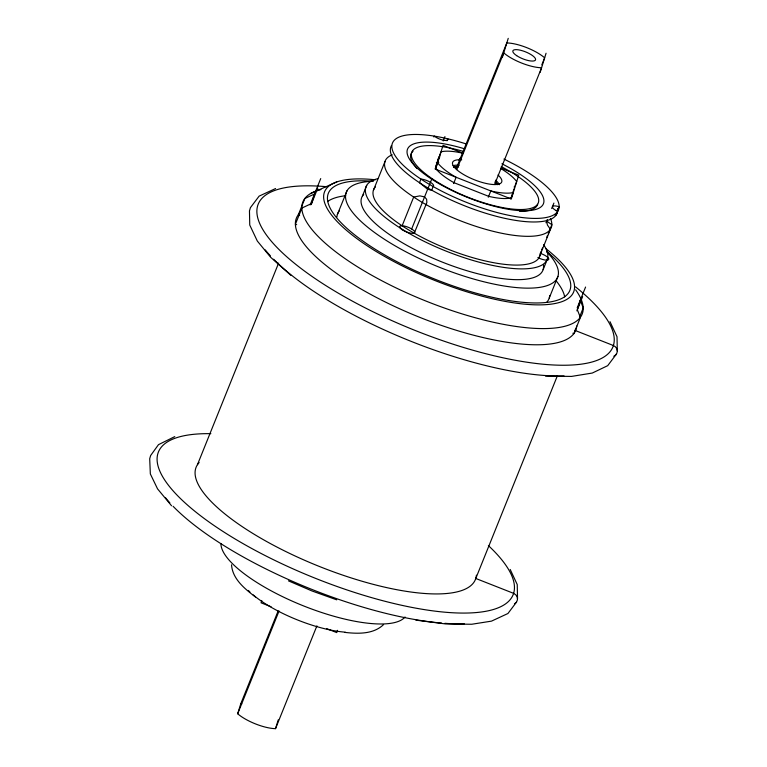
<?xml version="1.0" encoding="UTF-8"?>
<svg xmlns="http://www.w3.org/2000/svg" width="767" height="767" viewBox="0 0 767 767"><rect width="100%" height="100%" fill="white"/><g stroke="black" fill="none" stroke-linecap="round" stroke-linejoin="round"><path stroke-width="1.15" d="M546.555 221.318L547.446 225.067L550.418 229.352L538.856 258.067M261.787 600.542L261.077 602.814L271.096 606.755M316.896 625.882L275.526 728.65A26.442 8.101 21.9 0 1 237.684 713.761L240.752 703.838L278.105 611.05M436.097 165.547L441.025 151.799A44.754 13.71 21.9 0 1 462.626 153.179M438.849 157.187L435.464 168.136A44.793 13.72 21.9 0 0 453.824 182.604M275.526 728.65L278.258 719.829M502.318 57.458L508.233 38.35M337.461 630.321L336.761 632.602L326.742 628.662M540.15 72.347L546.066 53.239M512.414 193.811L511.138 197.915A44.774 13.72 21.9 0 1 488.637 196.323L453.959 182.671M512.835 192.44L513.257 191.079M513.468 190.389L513.9 189.027M514.321 187.656L514.532 186.975A44.774 13.72 21.9 0 0 514.254 186.573M433.892 136.996L434.247 136.095A8.13 2.493 21.9 0 0 443.479 140.236A8.13 2.493 21.9 0 0 447.765 138.798L446.96 140.821M414.247 233.149L426.864 202.526L426.625 199.286L424.573 196.908L419.865 195.873L413.691 197.042L402.138 225.757M197.445 464.716L278.603 263.11M310.117 204.923L320.721 178.586M311.134 204.607L317.759 188.145M362.388 196.16L366.731 185.384M373.433 190.274L385.005 161.54M443.182 140.975L444.937 136.603M435.1 169.028L437.631 162.748A44.754 13.71 21.9 0 0 456.125 177.282L453.594 183.572M411.668 228.969L431.907 178.682M456.202 168.654L506.805 42.942A26.442 8.101 21.9 0 1 544.647 57.832L541.838 64.821M237.684 713.761L279.054 610.992M456.739 169.603L503.737 52.865A26.442 8.101 21.9 0 0 541.579 67.755L494.581 184.492M488.282 197.215L490.813 190.935A44.754 13.71 21.9 0 0 513.315 192.527L510.784 198.816M515.069 185.624L515.616 184.281M515.798 183.831L516.699 181.587A44.754 13.71 21.9 0 0 500.621 168.443M545.97 222.766L547.283 219.487M551.684 208.557L553.889 203.092M540.304 253.398L541.023 251.605M541.751 249.802L542.47 248.009M546.804 237.243L547.523 235.45M548.252 233.657L548.971 231.864M549.69 230.062L551.856 224.683L546.66 221.107M543.132 269.639L547.465 258.863M549.268 297.951L557.935 276.398M577.187 307.903L585.576 287.05M576.88 310.865L582.623 296.599M579.584 316.982L583.246 307.883L580.255 300.28A129.728 3.126 -68.5 0 1 577.34 309.715L580.389 317.48L573.879 333.645L572.882 333.252M557.398 375.744L475.789 578.471L513.631 593.361A6.098 5.81 17.2 0 1 514.436 603.907M337.365 214.559L347.077 190.676M616.352 354.181L607.704 365.667L592.277 373.05L571.511 376.415L545.548 376.118M516.584 602.018L507.936 613.504L491.494 621.136L471.743 624.252L445.771 623.954L415.915 620.148M383.605 624.539C373.481 634.395 358.036 633.858 345.016 632.411M174.78 436.605L158.481 444.659L150.639 455.512L149.699 458.733L150.342 473.929L157.542 488.857L171.559 505.779M310.51 193.62L336.828 181.904M275.583 188.529L259.131 196.122L250.406 207.675L249.467 210.896L249.745 225.038L257.309 241.02L270.655 257.281L291.057 275.497M555.797 210.551L557.647 210.321L559.085 206.726A8.13 2.493 21.9 0 0 552.422 206.726A8.13 2.493 21.9 0 0 557.647 211.395L556.2 214.981L554.829 214.923M336.732 599.832L312.121 591.021L288.45 580.859M299.638 215.163L298.373 214.664L304.882 198.5L314.518 193.984A128.444 3.097 -68.5 0 1 311.555 203.543L301.93 208.03L295.42 224.185L296.685 224.693M463.057 153.218L443.029 145.327L435.627 169.219L511.311 198.998L518.703 175.116L500.899 168.107M574.636 330.27L613.399 345.524A6.098 5.81 17.2 0 1 613.811 356.262M255.469 596.985C244.961 588.989 232.468 579.056 231.529 564.8M609.986 321.651L617.013 336.723L617.301 350.883M510.218 569.488L517.246 584.559L517.533 598.72M575.528 286.868A191.175 58.58 21.9 0 1 545.941 364.478A191.175 58.58 21.9 0 1 294.509 263.33A191.175 58.58 21.9 0 1 326.541 186.707M488.387 545.596A191.175 58.58 21.9 0 1 440.018 611.721A191.175 58.58 21.9 0 1 198.95 514.504A191.175 58.58 21.9 0 1 210.848 433.671M476.412 575.173A150.505 46.116 21.9 0 1 317.116 565.557A150.505 46.116 21.9 0 1 199.152 462.539M564.071 375.955A191.175 58.58 21.9 0 1 273.637 259.236M270.406 255.852A191.175 58.58 21.9 0 1 265.257 249.917M464.294 623.792A191.175 58.58 21.9 0 1 444.918 623.322M441.591 623.063A191.175 58.58 21.9 0 1 173.083 506.278M169.843 502.826A191.175 58.58 21.9 0 1 165.49 497.745M405.034 616.994A99.652 30.536 21.9 0 1 303.607 605.93A99.652 30.536 21.9 0 1 220.954 543.535M345.217 632.161A68.129 20.872 21.9 0 1 253.177 594.914M249.937 592.019A68.129 20.872 21.9 0 1 248.345 590.446M576.707 326.023A150.505 46.116 21.9 0 1 417.421 316.407A150.505 46.116 21.9 0 1 299.456 213.379M546.018 248.767A134.235 41.13 21.9 0 1 526.833 304.355A134.235 41.13 21.9 0 1 349.09 232.526A134.235 41.13 21.9 0 1 375.331 179.785M546.65 251.442A130.16 39.884 21.9 0 1 523.334 302.361A130.16 39.884 21.9 0 1 353.903 234.251A130.16 39.884 21.9 0 1 371.842 181.165M327.509 201.568A130.16 39.884 21.9 0 1 345.735 195.71M555.931 280.569A130.16 39.884 21.9 0 1 564.685 296.915M549.728 295.458A113.89 34.898 21.9 0 1 546.708 302.284M336.895 217.051A113.89 34.898 21.9 0 1 339.34 210.877M546.718 251.701A113.89 34.898 21.9 0 1 511.464 287.04A113.89 34.898 21.9 0 1 371.381 230.129A113.89 34.898 21.9 0 1 373.376 181.28M575.624 289.811A150.505 46.116 21.9 0 1 428.916 302.236A150.505 46.116 21.9 0 1 320.922 189.574M550.39 218.422A89.49 27.42 21.9 0 1 458.11 219.87A89.49 27.42 21.9 0 1 392.215 154.829M557.561 208.71A89.49 27.42 21.9 0 1 468.848 207.445A89.49 27.42 21.9 0 1 391.553 145.462M501.925 163.802A73.22 22.435 21.9 0 1 526.21 210.762A73.22 22.435 21.9 0 1 415.311 166.276A73.22 22.435 21.9 0 1 464.572 148.817M543.467 265.19A97.62 29.913 21.9 0 1 443.441 262.554A97.62 29.913 21.9 0 1 363.692 194.435M543.63 244.692A97.62 29.913 21.9 0 1 446.701 251.355A97.62 29.913 21.9 0 1 377.728 178.701M540.265 253.925A89.49 27.42 21.9 0 1 445.55 248.211A89.49 27.42 21.9 0 1 375.408 186.947M540.323 253.388A8.14 2.493 21.9 0 1 548.712 259.495A8.14 2.493 21.9 0 1 537.878 257.549M503.919 159.066A89.49 27.42 21.9 0 1 538.539 218.355A89.49 27.42 21.9 0 1 401.486 163.544A89.49 27.42 21.9 0 1 465.703 143.784M240.752 703.838A26.442 8.101 21.9 0 1 241.797 703.866M501.273 166.65A68.129 20.872 21.9 0 1 521.742 209.516A68.129 20.872 21.9 0 1 419.194 168.261A68.129 20.872 21.9 0 1 463.508 151.454M453.009 165.691A26.442 8.101 21.9 0 1 459.308 165.221M495.607 180.178A26.442 8.101 21.9 0 1 499.307 184.722M537.657 204.29A68.129 20.872 21.9 0 1 519.575 211.318M417.104 168.644A68.129 20.872 21.9 0 1 413.077 151.176M453.527 167.187A26.442 8.101 21.9 0 1 458.58 167.014M494.888 181.971A26.442 8.101 21.9 0 1 497.227 184.377M438.829 157.158A44.774 13.72 21.9 0 1 439.827 156.947M459.634 158.366A44.774 13.72 21.9 0 1 461.331 158.759M438.13 158.98A44.745 13.71 21.9 0 1 439.079 158.779M458.915 160.188A44.745 13.71 21.9 0 1 460.631 160.581M498.013 175.001A26.442 8.101 21.9 0 1 491.187 184.339A26.442 8.101 21.9 0 1 457.333 170.207A26.442 8.101 21.9 0 1 461.715 159.852M436.375 162.47A50.843 15.58 21.9 0 1 438.753 162.47M453.93 166.918A26.442 8.101 21.9 0 1 457.343 166.736M495.492 182.23A26.442 8.101 21.9 0 1 497.735 184.713M431.773 190.36L427.507 189.19L419.482 182.671L420.939 179.085A8.13 2.493 21.9 0 1 430.45 182.316A8.13 2.493 21.9 0 1 433.01 186.458L431.773 190.36M402.253 229.764A8.14 2.493 21.9 0 0 414.707 232.746A8.14 2.493 21.9 0 0 404.775 226.14A8.14 2.493 21.9 0 0 402.253 229.764M516.661 55.646A12.195 3.739 21.9 0 0 535.366 60.162A12.195 3.739 21.9 0 0 520.563 50.258A12.195 3.739 21.9 0 0 516.661 55.646"/></g></svg>
